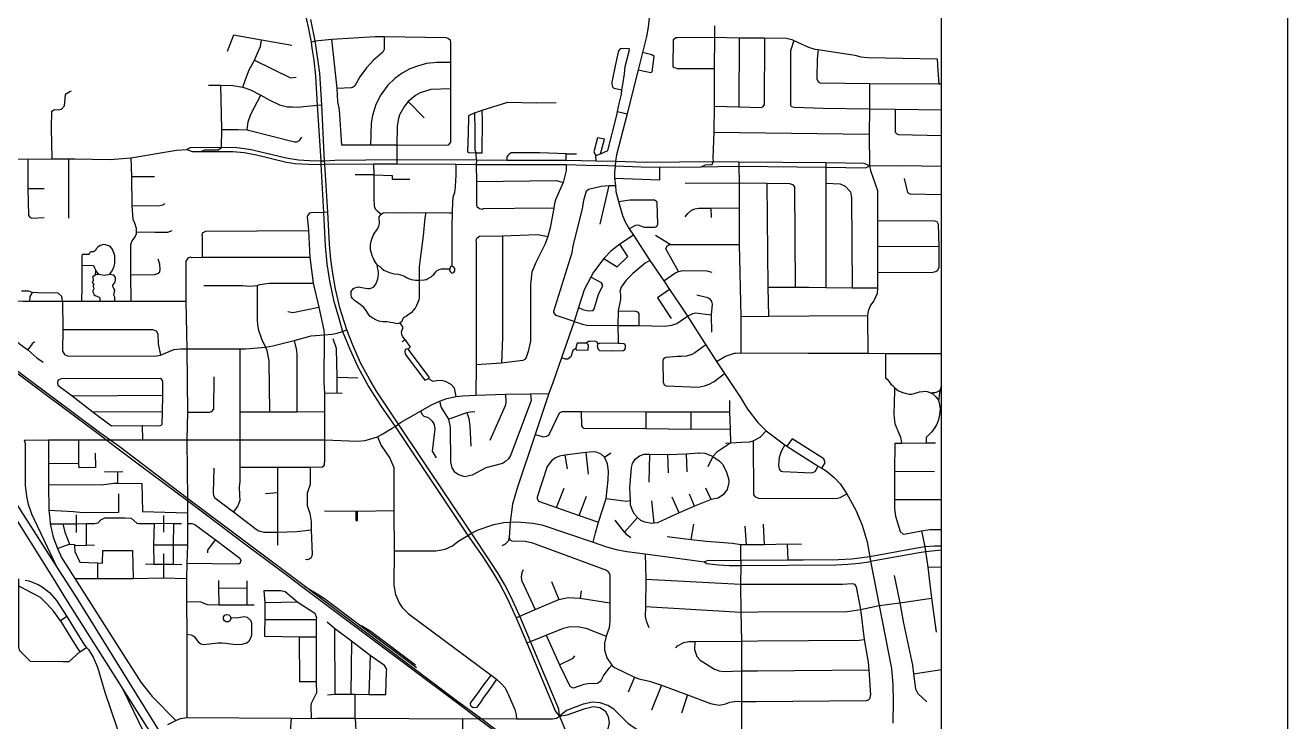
# Model space of a CAD drawing. Header units: millimetres. Extents: x 355 to 584, y 105 to 363.
# Drawn here: x 511 to 583.9, y 250.8 to 291 of the extents above; entities that cross this region are included whole.
import ezdxf

# ---------------------------------------------------------------- set-up
doc = ezdxf.new("R2010")
doc.units = ezdxf.units.MM
doc.header["$MEASUREMENT"] = 0
doc.layers.add('Default', color=18, linetype='Continuous', true_color=0x000000)

msp = doc.modelspace()

# ---------------------------------------------------------------- linework, layer by layer
at = {"color": 1, "true_color": 0xff0000}
for points in [[(545.712, 296.158), (546.625, 294.12), (546.976, 292.828), (547.073, 292.043), (547.059, 291.625), (546.974, 290.928), (546.869, 290.401), (546.641, 289.475), (546.39, 288.461), (545.979, 286.791), (545.753, 285.922), (545.139, 283.554), (545.091, 283.181), (545.069, 282.92), (545.037, 282.521), (545.037, 282.212), (545.079, 281.798), (545.107, 281.454), (545.262, 280.862), (545.499, 280.063), (545.654, 279.704), (545.878, 279.295), (546.118, 278.928)], [(515.371, 267.486), (510.955, 270.779), (510.186, 271.343), (509.668, 271.771), (509.188, 272.214), (508.708, 272.734), (508.151, 273.372), (507.719, 273.924), (507.201, 274.625), (506.812, 275.28), (506.538, 275.759), (506.206, 276.505), (505.909, 277.178), (505.65, 277.901), (505.482, 278.447), (505.342, 278.994), (505.203, 279.57), (505.117, 280.054), (505.044, 280.595), (504.987, 281.211), (504.958, 281.877), (504.976, 283.131), (504.981, 286.174), (505.017, 295.867)], [(527.145, 291.774), (527.337, 290.929), (527.509, 290.073), (527.559, 289.717), (527.659, 289.019), (527.758, 288.1), (527.861, 286.432), (528.069, 283.2), (528.079, 283.015), (528.222, 280.243), (528.327, 278.319), (528.419, 277.282), (528.561, 276.283), (528.797, 275.174), (529.106, 274.131), (529.317, 273.376), (529.75, 272.34), (530.208, 271.326), (530.82, 270.195), (531.563, 269.035), (532.367, 267.894)], [(532.556, 268.025), (531.284, 269.916), (530.882, 270.614), (530.368, 271.561), (529.911, 272.583), (529.573, 273.473), (529.174, 274.741), (528.909, 275.836), (528.753, 276.724), (528.649, 277.517), (528.575, 278.413), (528.47, 280.251), (528.301, 283.018), (528.29, 283.198), (528.118, 286.458), (528.011, 288.27), (527.888, 289.093), (527.775, 289.901), (527.746, 290.135), (527.485, 291.369)], [(550.811, 291.009), (550.811, 290.352), (550.783, 288.55), (550.783, 286.365), (550.768, 284.872), (550.712, 283.389), (550.723, 283.154)], [(526.393, 289.866), (524.638, 290.183), (523.035, 290.467), (522.669, 289.532)], [(523.57, 287.466), (523.716, 287.903), (523.933, 288.466), (524.24, 289.03), (524.467, 289.572), (524.576, 289.809), (524.638, 290.183)], [(527.509, 290.073), (527.746, 290.135), (528.698, 290.242), (531.212, 290.384), (531.718, 290.384), (535.299, 290.334), (535.442, 290.283), (535.539, 290.192)], [(529.287, 284.114), (529.147, 286.157), (529.048, 286.617), (529.02, 287.389), (528.698, 290.242)], [(531.718, 290.384), (531.718, 289.649), (531.648, 289.484), (531.114, 289.024), (530.707, 288.583), (530.328, 288.058), (530.031, 287.54), (529.934, 287.466), (529.822, 287.431), (529.02, 287.389)], [(535.539, 290.192), (535.566, 290.049), (535.566, 287.366), (535.554, 284.39)], [(548.633, 288.541), (548.479, 288.592), (548.422, 288.657), (548.436, 290.218), (548.576, 290.334), (548.676, 290.343)], [(548.676, 290.343), (550.811, 290.351), (552.23, 290.316), (553.69, 290.309), (554.956, 290.292), (555.278, 290.218), (555.391, 290.159), (556.234, 289.774), (556.6, 289.658), (556.795, 289.641), (558.904, 289.318), (559.255, 289.226), (559.662, 289.175), (563.653, 289.108)], [(552.23, 290.316), (552.202, 286.341)], [(553.69, 290.31), (553.677, 286.424)], [(545.454, 287.312), (545.523, 287.734), (545.605, 288.246), (545.652, 288.663), (545.866, 289.539), (545.888, 289.672), (545.368, 289.698), (545.274, 289.591), (545.245, 289.493), (545.074, 288.708), (544.884, 287.759), (544.872, 287.643), (544.906, 287.485), (544.99, 287.404), (545.454, 287.312)], [(546.39, 288.461), (547.126, 288.321), (547.196, 288.362), (547.319, 289.233), (547.183, 289.333), (546.641, 289.475)], [(555.391, 290.159), (555.195, 289.558), (555.195, 286.415), (555.25, 286.356)], [(556.795, 289.64), (556.725, 289.084), (556.712, 288.008)], [(524.24, 289.03), (526.315, 288.002), (526.64, 288.051)], [(535.566, 288.883), (534.767, 288.883), (534.176, 288.826), (533.643, 288.684), (533.207, 288.524), (532.758, 288.275), (532.349, 287.974), (531.943, 287.582), (531.536, 287.031), (531.241, 286.465), (531.044, 285.84), (530.974, 285.398), (530.945, 284.114)], [(563.653, 289.108), (563.697, 288.439), (563.75, 287.656)], [(548.633, 288.541), (550.783, 288.55)], [(556.712, 288.008), (556.712, 287.925), (556.783, 287.792), (556.907, 287.724), (559.76, 287.674), (563.75, 287.656), (563.908, 287.655)], [(521.589, 287.582), (522.292, 287.582), (522.98, 287.573), (523.57, 287.467), (524.004, 287.316), (524.61, 286.999), (525.087, 286.732), (525.676, 286.457), (526.148, 286.332), (526.429, 286.337), (526.707, 286.318), (527.861, 286.433), (528.118, 286.458)], [(522.347, 285.022), (522.292, 287.582)], [(535.566, 287.366), (534.415, 287.342), (533.797, 287.149), (533.53, 286.99), (533.108, 286.632), (532.898, 286.374), (532.616, 285.873), (532.532, 285.589), (532.476, 285.206), (532.462, 284.114), (532.462, 283.275), (532.462, 283.038)], [(545.207, 286.065), (545.321, 286.611), (545.434, 287.057), (545.454, 287.312)], [(559.76, 287.674), (559.76, 286.223), (559.733, 284.757), (559.76, 282.926)], [(512.554, 283.331), (512.513, 285.124), (512.527, 286.074), (512.681, 286.181), (512.906, 286.166), (513.088, 286.199), (513.272, 286.391), (513.327, 287.024), (513.384, 287.108), (513.566, 287.224), (513.679, 287.25)], [(523.809, 284.999), (523.879, 285.464), (524.018, 285.914), (524.61, 286.999)], [(533.108, 286.632), (534.036, 285.707)], [(536.966, 285.986), (537.381, 286.141), (538.878, 286.601), (540.513, 286.572), (541.656, 286.581)], [(536.966, 285.986), (536.588, 285.808), (536.578, 284.801), (536.546, 283.746), (536.618, 283.702), (537.038, 283.684)], [(537.038, 283.684), (536.978, 283.842), (536.984, 284.986), (536.967, 285.986)], [(537.038, 283.684), (537.381, 283.68), (537.398, 285.573), (537.381, 286.141)], [(544.229, 283.625), (544.645, 283.812), (545.161, 285.847), (545.207, 286.065), (545.753, 285.922)], [(550.783, 286.365), (552.202, 286.341), (553.495, 286.299), (553.593, 286.341), (553.677, 286.424)], [(555.25, 286.356), (555.405, 286.314), (557.077, 286.258), (559.76, 286.223), (561.234, 286.199), (563.908, 286.155)], [(561.234, 286.199), (561.234, 284.964)], [(522.328, 283.991), (522.347, 285.022)], [(522.347, 285.022), (523.279, 285.022), (523.809, 284.999), (526.547, 284.323), (526.688, 284.323), (526.844, 284.39), (526.968, 284.59)], [(535.554, 284.39), (535.554, 284.289), (535.426, 284.123), (535.342, 284.099), (532.462, 284.114), (529.287, 284.114)], [(550.768, 284.872), (559.733, 284.757)], [(561.234, 284.964), (561.234, 284.872), (561.334, 284.766), (561.419, 284.732), (563.908, 284.686)], [(500.099, 283.156), (503.534, 283.047), (504.405, 283.047), (504.889, 283.119), (504.976, 283.131), (505.797, 283.246), (506.204, 283.282), (507.447, 283.306), (507.67, 283.316), (509.379, 283.331), (511.151, 283.305), (512.554, 283.331), (513.497, 283.331), (513.854, 283.334), (515.898, 283.297), (517.106, 283.398), (519.732, 283.84), (520.325, 283.864)], [(559.76, 282.926), (559.452, 283.063), (557.227, 283.098), (552.215, 283.144), (550.724, 283.154), (546.834, 283.112), (545.091, 283.181), (543.969, 283.204), (542.234, 283.241), (538.81, 283.244), (537.056, 283.251), (532.461, 283.276), (528.887, 283.228), (528.29, 283.198), (528.069, 283.201), (527.396, 283.221), (526.784, 283.264), (526.068, 283.374), (524.782, 283.682), (523.954, 283.87), (523.22, 283.974), (522.328, 283.991), (520.526, 283.967), (520.325, 283.865)], [(520.325, 283.864), (520.639, 283.752), (522.981, 283.752), (523.65, 283.698), (524.351, 283.561), (526.086, 283.142), (526.58, 283.058), (527.353, 283.024), (528.079, 283.015), (528.301, 283.018), (531.109, 283.041), (532.46, 283.038), (535.856, 283.021), (537.045, 283.01), (542.24, 283.004), (543.375, 282.969), (544.633, 282.944), (545.069, 282.92), (546.563, 282.874), (547.637, 282.853), (550.026, 282.864), (551.006, 282.884), (552.217, 282.912), (557.231, 282.844), (559.551, 282.804), (559.76, 282.926)], [(521.167, 283.752), (521.379, 283.859), (522.14, 283.849), (522.328, 283.991)], [(537.056, 283.251), (537.038, 283.684)], [(542.239, 283.625), (540.725, 283.674), (539.505, 283.67), (539.055, 283.672), (538.944, 283.595), (538.866, 283.524), (538.809, 283.457), (538.809, 283.244)], [(542.234, 283.241), (542.239, 283.625)], [(542.239, 283.625), (542.835, 283.612)], [(511.151, 283.305), (511.151, 281.614), (511.192, 280.054), (511.263, 279.961), (511.376, 279.914), (512.092, 279.938)], [(513.497, 283.331), (513.497, 279.914)], [(517.106, 283.397), (517.136, 282.321), (517.148, 280.621), (517.205, 279.845), (517.318, 279.647), (517.403, 279.322), (517.403, 278.995), (517.345, 278.853), (517.148, 278.595), (517.079, 278.37), (517.079, 276.635), (517.106, 275.127)], [(531.109, 283.041), (531.124, 282.402), (530.056, 282.412)], [(535.856, 283.02), (535.869, 282.629), (535.869, 282.308), (535.855, 282.121), (535.82, 281.696), (535.781, 281.384), (535.697, 281.103), (535.677, 280.842), (535.652, 280.279), (535.652, 280.21), (535.634, 279.464), (535.639, 277.132)], [(542.24, 283.004), (542.24, 282.662), (542.073, 281.963), (541.623, 280.971), (541.554, 280.746), (541.524, 280.488), (541.313, 279.345), (541.174, 278.853), (541.032, 278.421), (540.485, 277.346), (540.26, 276.786), (540.176, 276.078), (540.176, 272.802), (540.049, 272.219), (539.936, 271.867), (539.867, 271.769), (539.727, 271.692), (538.503, 271.535), (537.044, 271.443)], [(537.056, 283.251), (537.045, 283.009), (537.057, 282.023), (537.057, 280.687)], [(543.969, 283.204), (543.95, 283.529)], [(550.026, 282.864), (550.293, 282.987), (550.662, 283.002), (550.724, 283.154)], [(552.215, 283.144), (552.218, 282.912), (552.23, 281.954), (552.23, 278.388), (552.315, 274.236), (552.315, 272.134)], [(557.227, 283.098), (557.231, 282.844), (557.231, 275.903)], [(559.76, 282.926), (559.816, 282.662), (560.209, 281.513), (560.209, 279.78), (560.223, 278.288), (560.223, 275.885), (560.196, 275.56), (560.014, 275.145), (559.816, 274.893), (559.675, 274.544), (559.635, 274.295), (559.662, 272.11)], [(559.76, 282.926), (561.634, 282.944), (563.908, 282.901)], [(517.136, 282.321), (518.469, 282.313)], [(531.123, 282.402), (531.121, 281.916), (531.127, 280.933), (531.143, 280.743), (531.149, 280.631), (531.172, 280.535), (531.214, 280.446), (531.318, 280.336), (531.545, 280.133), (531.663, 280.212), (531.728, 280.229), (533.276, 280.222), (534.128, 280.227), (535.494, 280.215), (535.65, 280.211)], [(531.123, 282.402), (532.195, 282.372)], [(532.195, 282.372), (532.192, 282.153), (533.214, 282.163)], [(545.037, 282.212), (547.65, 282.123), (547.637, 282.853)], [(561.756, 282.206), (561.951, 281.38), (562.093, 281.306), (563.908, 281.271)], [(511.151, 281.614), (512.092, 281.614)], [(537.057, 282.023), (541.678, 282.079), (542.073, 281.963)], [(542.691, 273.952), (541.651, 274.301), (541.524, 274.461), (541.524, 274.544), (542.592, 277.929), (542.649, 278.321), (543.183, 280.446), (543.266, 280.947), (543.42, 281.48), (543.52, 281.581), (544.249, 281.747), (544.727, 281.798), (545.079, 281.798)], [(544.193, 279.57), (544.727, 281.798)], [(549.111, 281.931), (552.23, 281.954), (553.832, 281.931), (555.138, 281.914)], [(553.832, 281.931), (553.888, 275.919), (553.915, 274.26)], [(555.138, 281.914), (555.308, 281.847), (555.42, 281.714), (555.462, 275.919)], [(557.231, 281.931), (558.06, 281.898), (558.355, 281.763), (558.651, 281.422), (558.721, 281.08), (558.749, 275.885)], [(517.148, 280.621), (518.778, 280.637), (518.947, 280.681), (519.074, 280.755)], [(545.262, 280.862), (545.908, 280.962), (547.341, 280.962), (547.453, 280.897), (547.48, 280.788), (547.509, 279.547), (547.453, 279.413), (547.341, 279.363), (546.765, 279.371), (546.386, 279.513), (546.246, 279.487), (545.879, 279.295)], [(528.47, 280.251), (528.222, 280.243), (527.503, 280.221), (527.418, 280.195), (527.306, 280.063), (527.278, 279.979), (527.363, 279.197), (527.432, 277.663), (527.63, 276.161), (527.952, 274.778), (528.248, 273.443), (528.262, 273.176), (528.248, 270.425), (528.282, 269.818), (528.289, 269.702), (528.289, 265.834)], [(534.129, 280.227), (534.082, 279.93), (533.971, 278.888), (533.808, 277.555), (533.748, 277.093), (533.746, 276.325), (533.743, 275.32), (533.72, 275.187), (533.695, 275.097), (533.656, 274.994), (533.596, 274.86), (533.518, 274.712), (533.409, 274.579), (533.287, 274.448), (533.177, 274.362), (533.009, 274.245), (532.878, 274.183), (532.829, 274.139), (532.781, 274.06), (532.742, 273.939), (532.648, 273.865), (532.556, 273.826), (532.473, 273.815), (532.256, 273.863), (532.092, 273.892), (531.877, 273.917), (531.676, 273.924), (531.423, 273.972), (531.24, 274.038), (531.067, 274.131), (530.927, 274.243), (530.838, 274.329), (530.682, 274.576), (530.561, 274.744), (530.433, 274.856), (530.342, 274.92), (530.011, 275.159), (529.902, 275.28), (529.848, 275.369), (529.816, 275.48), (529.819, 275.589), (529.826, 275.673), (529.873, 275.752), (529.956, 275.846), (530.041, 275.89), (530.165, 275.922), (530.243, 275.939), (530.318, 275.936), (530.762, 275.849), (530.89, 275.845), (531.006, 275.889), (531.105, 275.934), (531.181, 276.025), (531.241, 276.1), (531.318, 276.295), (531.354, 276.413), (531.38, 276.542), (531.396, 276.665), (531.39, 276.769), (531.38, 276.916), (531.35, 277.062), (531.342, 277.203), (531.251, 277.336), (531.127, 277.532), (531.039, 277.754), (530.982, 277.939), (530.945, 278.083), (530.932, 278.376), (530.97, 278.573), (531.012, 278.7), (531.093, 278.914), (531.214, 279.095), (531.35, 279.28), (531.428, 279.453), (531.449, 279.596), (531.434, 279.991), (531.545, 280.132)], [(537.057, 280.687), (537.084, 280.58), (537.226, 280.462), (537.381, 280.437), (537.45, 280.462), (541.09, 280.512), (541.524, 280.488)], [(549.111, 279.988), (549.265, 280.187), (549.447, 280.355), (549.66, 280.446), (549.897, 280.488), (550.6, 280.488), (552.23, 280.512)], [(550.6, 280.488), (550.615, 279.955)], [(560.209, 279.78), (563.511, 279.763)], [(563.511, 279.763), (563.637, 279.721), (563.722, 279.562), (563.75, 278.279), (563.75, 277.044), (563.653, 276.86), (563.58, 276.813), (563.456, 276.786)], [(517.403, 279.111), (518.491, 279.102), (519.243, 279.096), (519.482, 279.189)], [(521.208, 278.895), (521.236, 279.064), (521.433, 279.162), (527.363, 279.197)], [(521.208, 278.895), (521.224, 277.663)], [(537.044, 278.578), (537.044, 271.443), (537.029, 269.702)], [(537.044, 278.578), (537.057, 278.697), (537.099, 278.771), (537.239, 278.862), (538.561, 278.895), (540.598, 278.971), (541.174, 278.853)], [(538.56, 278.895), (538.56, 273.019), (538.503, 271.535)], [(546.118, 278.928), (545.332, 278.403), (544.826, 278.003), (544.403, 277.578), (543.815, 276.795), (543.66, 276.511), (543.28, 275.779), (542.958, 274.76), (542.691, 273.952), (541.963, 271.853), (541.482, 270.468), (541.232, 269.79), (540.456, 267.415), (539.417, 264.323), (539.135, 263.399), (538.996, 262.372)], [(546.118, 278.928), (547.073, 277.471), (547.875, 276.286), (548.197, 275.785), (548.777, 274.942), (549.251, 274.252), (550.018, 273.044), (550.306, 272.592), (550.922, 271.642), (551.386, 270.942), (552.23, 269.675), (552.306, 269.551), (552.707, 268.893), (553.298, 268.125), (553.789, 267.64), (554.858, 266.832), (554.983, 266.752), (556.795, 265.6), (556.995, 265.477), (557.247, 265.324), (557.709, 264.948), (558.06, 264.575), (558.454, 263.998), (558.973, 263.056), (559.325, 262.198), (559.62, 261.223), (559.771, 260.356)], [(548.24, 278.388), (547.4, 278.908)], [(514.263, 275.121), (514.288, 275.945), (514.291, 277.187), (514.281, 277.801)], [(515.921, 276.658), (515.907, 276.721), (515.987, 276.807), (516.082, 276.993), (516.141, 277.144), (516.17, 277.284), (516.182, 277.531), (516.166, 277.739), (516.128, 277.875), (516.018, 278.13), (515.919, 278.259), (515.856, 278.298), (515.643, 278.378), (515.526, 278.381), (515.411, 278.348), (515.324, 278.327), (515.187, 278.229), (515.104, 278.14), (515.054, 278.047), (515.007, 277.998), (514.934, 277.965), (514.797, 277.968), (514.742, 277.947), (514.721, 277.917), (514.714, 277.892), (514.694, 277.828), (514.67, 277.807), (514.465, 277.803), (514.281, 277.803)], [(544.403, 277.578), (545.177, 277.103), (545.796, 277.696), (545.332, 278.403)], [(548.718, 276.828), (548.001, 278.145), (548.072, 278.312), (548.169, 278.379), (548.24, 278.388), (549.157, 278.392), (550.285, 278.39), (552.23, 278.387)], [(560.223, 278.288), (563.75, 278.279)], [(514.29, 277.187), (514.942, 277.181), (515.004, 277.049), (515.032, 276.956), (515.063, 276.888), (515.066, 276.828), (515.045, 276.683), (515.04, 276.624)], [(517.079, 276.635), (518.469, 276.662), (518.653, 276.712), (518.765, 276.819), (518.793, 276.953), (518.765, 277.245), (518.666, 277.536)], [(520.577, 277.645), (520.52, 277.654), (520.38, 277.595), (520.282, 277.42), (520.282, 275.127), (520.337, 272.368), (520.365, 268.701), (520.337, 267.108)], [(520.577, 277.645), (521.224, 277.662), (527.433, 277.662)], [(531.343, 277.204), (531.469, 277.115), (531.57, 277.021), (531.713, 276.917), (531.882, 276.826), (532.089, 276.748), (532.321, 276.696), (532.533, 276.673), (532.797, 276.606), (532.916, 276.539), (533.013, 276.481), (533.129, 276.423), (533.292, 276.374), (533.42, 276.357), (533.529, 276.337), (533.746, 276.325), (534.035, 276.344), (534.171, 276.377), (534.294, 276.439), (534.427, 276.513), (534.527, 276.594), (534.617, 276.668), (534.719, 276.804), (534.784, 276.881), (534.909, 276.943), (535.037, 276.981), (535.376, 276.981), (535.514, 276.989)], [(535.638, 277.132), (535.544, 277.073), (535.514, 276.989), (535.505, 276.891), (535.554, 276.802), (535.642, 276.738), (535.756, 276.776), (535.806, 276.861), (535.811, 277.004), (535.742, 277.088), (535.638, 277.132)], [(547.073, 277.471), (546.807, 277.32), (546.09, 276.721), (545.711, 276.328), (545.416, 275.936), (545.345, 275.678), (545.375, 275.527), (545.375, 275.211), (545.232, 274.561), (545.219, 273.709)], [(516.17, 275.126), (516.178, 275.35), (516.123, 275.465), (516.167, 275.752), (516.123, 275.856), (516.063, 275.957), (516.06, 276.045), (516.154, 276.152), (516.201, 276.231), (516.211, 276.355), (516.208, 276.481), (516.153, 276.565), (516.075, 276.621), (516.008, 276.646), (515.92, 276.658), (515.808, 276.648), (515.669, 276.611), (515.571, 276.601), (515.368, 276.644), (515.233, 276.661), (515.124, 276.658), (515.038, 276.624), (514.958, 276.562), (514.892, 276.495), (514.919, 276.423), (514.914, 276.315), (514.874, 276.22), (514.865, 276.188), (514.964, 276.075), (514.929, 276.009), (514.929, 275.951), (514.961, 275.867), (514.932, 275.789), (514.911, 275.716), (514.911, 275.65), (514.932, 275.581), (514.964, 275.499), (515.042, 275.453), (515.168, 275.381), (515.272, 275.344), (515.309, 275.307), (515.306, 275.123)], [(515.063, 276.888), (515.194, 276.712), (515.234, 276.66)], [(542.958, 274.76), (543.196, 274.644), (543.52, 274.568), (543.787, 274.577), (543.857, 274.668), (544.109, 275.509), (544.334, 275.987), (544.334, 276.078), (544.279, 276.179), (543.66, 276.51)], [(547.875, 276.286), (548.521, 276.727), (548.718, 276.828), (548.998, 276.886), (550.361, 276.878), (550.655, 276.795)], [(560.223, 276.777), (563.456, 276.786)], [(511.397, 275.616), (511.208, 275.693), (510.776, 275.7)], [(513.145, 275.119), (513.115, 275.392), (512.9, 275.581), (511.715, 275.603), (511.397, 275.616), (511.258, 275.394), (511.248, 275.126)], [(521.321, 276.028), (523.542, 276.019), (523.963, 275.978), (524.399, 276.019), (524.553, 276.078), (525.087, 276.161), (527.63, 276.161)], [(524.399, 276.019), (524.399, 274.041), (524.413, 273.727), (524.468, 273.436), (524.638, 272.951), (524.875, 272.468), (524.947, 272.269), (525.072, 271.685), (525.114, 268.742)], [(548.197, 275.785), (547.509, 275.311), (548.297, 274.112)], [(553.888, 275.919), (556.25, 275.919), (557.231, 275.903), (558.749, 275.886), (560.223, 275.886)], [(507.455, 275.178), (508.311, 275.169), (509.047, 275.158), (509.409, 275.151), (510.854, 275.127), (511.248, 275.127), (513.145, 275.12), (514.007, 275.12), (514.263, 275.12), (515.128, 275.12), (515.308, 275.12), (516.17, 275.123), (517.106, 275.123), (520.282, 275.123)], [(513.145, 275.119), (513.173, 273.493), (513.159, 272.234), (513.258, 272.05), (513.439, 271.959)], [(549.784, 275.478), (550.418, 275.329), (550.531, 275.26), (550.628, 275.095), (550.671, 274.953), (550.614, 274.337), (550.628, 273.327)], [(508.82, 274.656), (508.918, 274.449), (509.561, 273.698), (509.966, 273.332), (510.647, 272.681), (511.141, 272.315), (511.674, 271.841), (512.03, 271.594)], [(526.155, 274.52), (526.449, 274.47), (527.952, 274.778)], [(542.691, 273.952), (543.183, 273.785), (543.435, 273.736), (545.219, 273.709), (546.443, 273.709), (547.944, 273.676), (548.339, 273.736), (548.633, 273.827), (549.251, 274.252), (549.547, 274.41), (549.702, 274.443), (550.614, 274.336)], [(545.232, 274.561), (546.246, 274.544), (546.358, 274.503), (546.443, 274.411), (546.443, 273.709)], [(552.314, 274.236), (553.915, 274.26), (556.267, 274.269), (559.635, 274.295)], [(513.173, 273.493), (518.356, 273.478)], [(513.439, 271.959), (518.469, 271.943), (518.807, 272.009), (519.579, 272.326), (519.958, 272.376), (520.337, 272.368), (521.756, 272.372), (523.4, 272.377), (523.724, 272.368), (524.875, 272.468), (525.297, 272.537), (526.534, 272.853), (527.517, 273.126), (528.262, 273.176), (528.725, 273.208), (529.017, 273.273), (529.317, 273.377), (529.573, 273.474)], [(518.356, 273.478), (518.554, 273.409), (518.653, 273.235), (518.68, 272.652), (518.807, 272.009)], [(532.936, 272.887), (532.785, 273.104), (532.746, 273.199), (532.723, 273.325), (532.761, 273.472), (532.817, 273.603), (532.649, 273.865)], [(545.219, 273.709), (545.232, 272.844)], [(511.543, 272.768), (511.408, 272.661), (511.141, 272.315)], [(526.534, 272.853), (526.647, 272.368), (526.674, 272.068), (526.689, 268.733)], [(529.02, 269.834), (529.005, 270.729), (528.976, 272.389), (528.791, 272.951)], [(532.763, 272.795), (532.82, 272.838), (532.896, 272.867), (532.936, 272.887), (533.235, 272.465), (533.163, 272.416), (533.113, 272.341)], [(543.417, 272.692), (542.869, 272.689), (542.807, 272.516), (542.787, 272.378), (542.821, 272.304), (543.504, 272.298), (543.518, 272.587), (543.417, 272.691)], [(544.091, 272.658), (544.032, 272.751), (543.924, 272.799), (543.711, 272.801), (543.61, 272.799), (543.534, 272.795), (543.417, 272.692)], [(545.24, 272.677), (544.299, 272.697), (544.135, 272.685), (544.091, 272.657), (544.037, 272.55), (544.04, 272.44), (544.084, 272.356), (544.164, 272.271), (544.924, 272.257), (545.549, 272.267), (545.625, 272.324), (545.67, 272.452), (545.667, 272.548), (545.625, 272.632), (545.559, 272.665), (545.321, 272.671), (545.24, 272.677)], [(545.232, 272.844), (545.24, 272.677)], [(523.4, 272.376), (523.4, 267.108), (523.387, 265.549), (523.387, 264.699), (523.358, 264.398), (523.38, 263.932), (523.386, 263.624), (523.275, 263.307), (523.035, 262.957)], [(534.334, 270.657), (534.324, 270.732), (533.187, 272.247), (533.113, 272.341), (533.035, 272.361), (532.941, 272.327), (532.912, 272.198), (532.941, 272.08), (532.99, 271.986), (534.067, 270.558), (534.334, 270.657)], [(542.787, 272.379), (542.63, 272.277), (542.506, 271.899), (542.343, 271.766), (542.204, 271.773), (541.963, 271.853)], [(550.306, 272.592), (549.672, 272.143), (549.49, 272.043), (549.18, 271.943), (548.886, 271.917), (548.676, 271.934), (547.987, 271.86), (547.847, 271.775), (547.818, 271.635), (547.833, 270.441), (547.903, 270.285), (548.015, 270.225), (549.884, 270.158), (550.235, 270.225), (550.501, 270.326), (550.783, 270.492), (551.386, 270.942)], [(550.922, 271.642), (551.443, 271.952), (551.963, 272.11), (552.023, 272.116), (552.314, 272.134), (556.217, 272.127), (559.662, 272.11), (560.688, 272.105), (563.908, 272.091)], [(560.688, 272.105), (560.674, 270.674)], [(510.068, 271.311), (515.208, 267.483)], [(513.706, 269.651), (514.914, 268.715), (515.983, 267.934), (517.766, 267.951), (518.778, 267.925), (518.905, 267.992), (518.92, 268.715), (518.947, 269.693), (518.947, 270.51), (518.862, 270.626), (518.807, 270.65), (513.076, 270.634), (512.906, 270.552), (512.863, 270.441), (512.878, 270.267), (513.706, 269.651), (518.947, 269.693)], [(521.883, 270.759), (521.87, 268.884), (521.743, 268.724), (521.63, 268.692), (520.365, 268.701)], [(529.005, 270.729), (530.212, 270.704)], [(535.88, 269.609), (535.781, 270.104), (535.593, 270.302), (535.272, 270.484), (535.015, 270.539), (534.754, 270.514), (534.566, 270.484), (534.443, 270.533), (534.334, 270.657)], [(561.615, 266.935), (561.59, 267.17), (561.544, 267.321), (561.484, 267.43), (561.235, 268.044), (561.213, 268.21), (561.188, 268.605), (561.193, 269.247), (561.22, 269.965), (561.216, 270.121), (561.116, 270.208), (561.03, 270.292), (560.969, 270.381), (560.909, 270.467), (560.857, 270.542), (560.674, 270.674)], [(528.283, 269.818), (529.02, 269.834), (529.299, 269.809)], [(532.556, 268.025), (532.674, 268.117), (533.819, 268.77), (534.462, 269.137), (534.931, 269.35), (535.338, 269.494), (535.88, 269.609), (536.255, 269.66), (537.029, 269.702), (538.743, 269.743), (540.176, 269.776), (541.232, 269.79)], [(540.176, 269.776), (540.219, 269.384), (539.038, 266.257), (538.898, 266.023), (538.743, 265.858), (538.56, 265.757), (537.59, 265.499), (536.804, 265.073), (536.453, 265.008)], [(561.215, 270.121), (561.331, 270.015), (561.433, 269.951), (561.685, 269.852), (561.872, 269.8), (562.038, 269.754), (562.188, 269.75), (562.341, 269.793), (562.641, 269.891), (562.835, 269.913), (562.962, 269.927), (563.08, 269.901), (563.231, 269.847), (563.312, 269.816), (563.356, 269.8), (563.406, 269.77), (563.593, 269.602), (563.707, 269.473), (563.764, 269.343), (563.82, 269.023), (563.828, 268.874), (563.82, 268.74), (563.798, 268.567), (563.713, 268.205), (563.615, 267.98), (563.494, 267.772), (563.346, 267.585), (563.195, 267.416), (563.02, 267.259), (563.025, 266.938)], [(563.833, 269.965), (563.645, 269.867), (563.537, 269.838), (563.404, 269.822), (563.312, 269.817)], [(563.764, 269.344), (563.779, 269.511), (563.833, 269.965), (563.882, 270.097), (563.908, 270.151)], [(534.931, 269.35), (535.019, 268.975), (535.442, 268.31), (535.539, 267.842), (535.554, 265.84), (535.638, 265.499), (535.778, 265.298), (536.017, 265.117), (536.313, 265.017), (536.453, 265.008)], [(538.743, 269.743), (538.756, 269.266), (538.714, 269.083), (537.83, 267.084)], [(551.753, 266.95), (551.724, 267.726), (551.696, 268.724), (551.696, 269.391)], [(518.92, 268.715), (516.812, 268.742), (514.914, 268.715)], [(523.4, 268.742), (525.114, 268.742), (526.688, 268.733), (528.289, 268.75)], [(533.819, 268.77), (533.931, 268.566), (534.027, 268.484), (534.216, 268.422), (534.324, 268.368), (534.491, 268.189), (534.613, 267.996), (534.653, 267.759), (534.494, 266.455), (534.721, 266.076)], [(535.442, 268.31), (536.495, 268.692), (536.816, 268.751), (536.959, 268.742)], [(536.495, 268.692), (536.607, 268.343), (536.676, 267.925), (536.734, 266.757)], [(540.456, 267.415), (540.934, 267.291), (541.117, 267.324), (541.229, 267.382), (541.861, 268.668), (542.015, 268.751), (543.126, 268.759), (546.834, 268.733), (549.447, 268.724), (551.696, 268.724)], [(551.724, 267.726), (549.447, 267.718), (546.834, 267.758), (543.266, 267.774), (543.196, 267.825), (543.14, 267.925), (543.126, 268.759)], [(546.834, 268.733), (546.834, 267.758)], [(549.447, 267.718), (549.447, 268.724)], [(517.782, 267.116), (517.766, 267.951)], [(520.337, 267.108), (528.289, 267.108), (530.185, 267.042), (530.622, 267.084), (531.338, 267.282), (531.656, 267.46), (532.198, 267.788), (532.367, 267.894)], [(532.367, 267.894), (532.556, 268.025)], [(532.367, 267.894), (536.562, 261.605)], [(536.778, 261.738), (532.556, 268.025)], [(551.429, 266.933), (551.753, 266.95), (552.355, 266.977), (552.849, 267.006), (553.044, 267.057), (553.438, 267.275), (553.789, 267.64)], [(510.951, 267.099), (512.344, 267.116), (514.085, 267.124), (517.782, 267.116), (520.337, 267.108)], [(512.799, 259.821), (511.371, 262.836), (511.189, 263.394), (511.087, 263.872), (511.01, 264.487), (511.016, 266.877), (510.951, 267.099)], [(512.344, 267.116), (512.344, 264.539), (512.371, 263.048), (512.426, 262.58), (512.442, 262.265), (512.612, 261.498), (512.863, 260.841), (513.118, 260.289), (513.37, 259.896), (513.862, 259.123), (516.645, 254.729), (517.677, 253.129), (518.337, 252.311), (519.691, 250.929)], [(514.113, 265.499), (514.101, 265.765), (514.085, 267.124)], [(515.208, 267.483), (516.213, 266.719)], [(516.427, 266.723), (515.371, 267.486)], [(520.337, 267.108), (520.359, 265.344), (520.365, 263.722), (520.365, 261.065), (520.337, 259.973), (520.31, 259.114), (520.32, 257.777), (520.333, 255.893), (520.337, 255.163), (520.325, 251.103)], [(531.338, 267.282), (531.549, 266.799), (532.055, 266.058), (532.28, 265.517), (532.28, 263.032), (532.308, 260.707), (532.294, 258.723), (532.379, 258.189), (532.616, 257.663), (532.772, 257.437), (533.108, 257.097), (537.899, 253.537)], [(551.753, 266.95), (550.946, 266.403), (550.713, 266.156), (550.418, 265.567)], [(553.044, 267.057), (553.059, 263.947), (553.157, 263.823), (553.353, 263.749), (557.835, 263.731), (558.06, 263.782), (558.454, 263.998)], [(556.995, 265.477), (557.187, 265.792), (557.123, 266.014), (555.444, 267.076), (555.281, 267.175), (554.983, 266.752)], [(561.22, 266.934), (561.207, 265.315), (561.207, 263.148), (561.264, 262.706), (561.516, 261.824), (561.698, 261.682), (561.854, 261.69)], [(561.22, 266.934), (561.615, 266.934), (563.025, 266.937), (563.56, 266.937)], [(515.041, 266.341), (515.057, 265.517), (514.113, 265.5)], [(516.213, 266.719), (517.68, 265.622), (520.365, 263.607), (523.841, 260.998), (525.555, 259.73), (526.301, 259.164), (526.959, 258.678), (529.04, 257.121), (530.854, 255.758), (535.823, 252.043), (537.158, 251.044), (538.86, 249.759), (540.557, 248.49), (544.338, 245.649), (546.668, 243.923), (551.968, 239.954), (552.823, 239.323), (553.972, 238.455), (556.357, 236.663), (559.267, 234.489), (562.03, 232.445), (562.538, 232.093), (563.231, 231.645), (563.908, 231.223)], [(563.908, 231.295), (563.116, 231.797), (561.729, 232.742), (560.123, 233.929), (544.337, 245.78), (540.766, 248.42), (537.31, 251.042), (535.879, 252.083), (529.158, 257.135), (527.101, 258.688), (520.365, 263.722), (516.427, 266.723)], [(543.365, 266.382), (542.157, 266.225), (541.861, 266.183), (541.623, 266.083), (541.384, 265.899), (541.145, 265.582), (540.555, 263.8), (540.555, 263.707), (540.64, 263.582), (541.678, 263.215), (542.986, 262.748), (544.095, 262.356)], [(542.157, 266.225), (542.297, 265.449)], [(544.095, 262.356), (544.546, 263.731), (544.67, 264.799), (544.686, 265.315), (544.616, 265.733), (544.446, 266.116), (544.249, 266.283), (543.969, 266.399), (543.787, 266.432), (543.365, 266.382)], [(543.365, 266.382), (543.505, 265.141)], [(544.446, 266.116), (544.826, 266.367)], [(550.713, 266.156), (551.077, 265.907), (551.259, 265.707), (551.486, 265.315), (551.639, 264.806), (551.639, 264.657), (551.542, 264.258), (551.317, 263.965), (551.007, 263.758), (550.614, 263.666), (549.644, 263.29), (548.759, 262.899), (547.509, 262.33), (547.314, 262.316), (547.186, 262.298), (546.779, 262.357), (546.54, 262.463), (546.358, 262.632), (546.175, 262.831), (546.063, 263.041), (545.95, 263.358), (545.95, 263.624), (545.908, 264.35), (546.006, 265.524), (546.063, 265.742), (546.218, 266), (546.47, 266.198), (546.749, 266.29), (547.046, 266.283), (548.084, 266.275), (549.168, 266.308), (549.884, 266.359), (549.93, 266.356)], [(547.046, 266.283), (547.017, 264.673)], [(548.084, 266.274), (548.127, 265.215)], [(549.168, 266.308), (549.21, 265.275)], [(550.713, 266.156), (550.263, 266.325), (549.93, 266.356)], [(554.858, 266.832), (554.646, 266.441), (554.534, 266.1), (554.506, 265.649), (554.534, 265.431), (554.633, 265.315), (554.745, 265.283)], [(512.344, 265.742), (514.101, 265.765)], [(521.883, 265.482), (521.855, 264.049)], [(523.387, 265.549), (525.564, 265.54), (527.46, 265.532), (528.163, 265.558), (528.248, 265.609), (528.289, 265.683), (528.289, 265.834)], [(525.564, 265.54), (525.564, 261.03)], [(527.46, 265.531), (527.448, 264.548), (527.278, 264.04), (527.278, 263.331), (527.433, 262.857), (527.503, 262.407), (527.517, 261.922), (527.56, 260.505), (527.503, 260.305), (527.418, 260.231), (527.278, 260.198), (527.18, 260.213)], [(554.745, 265.283), (556.43, 265.206), (556.613, 265.298), (556.795, 265.6)], [(515.576, 265.298), (516.334, 265.275), (516.644, 265.283)], [(516.334, 265.275), (516.334, 264.608)], [(561.207, 265.315), (563.511, 265.291)], [(512.344, 264.539), (515.406, 264.516), (516.109, 264.608), (516.334, 264.608), (517.739, 264.601), (517.767, 262.982), (520.365, 262.908)], [(516.376, 263.991), (516.376, 262.914), (514.326, 262.899), (513.791, 262.964), (512.371, 263.048)], [(521.855, 264.049), (521.87, 263.9), (521.94, 263.773), (523.035, 262.957), (524.343, 261.956), (524.496, 261.874), (524.778, 261.782), (525.564, 261.789), (526.689, 261.824), (527.518, 261.922)], [(524.875, 264.024), (525.564, 264.074)], [(541.678, 263.215), (542.115, 264.332)], [(549.644, 263.29), (549.35, 263.983)], [(550.614, 263.666), (550.306, 264.323)], [(509.913, 263.424), (512.583, 259.147), (513.384, 257.855), (516.64, 252.721), (518.477, 249.811), (521.532, 245.077), (522.411, 243.896), (523.268, 242.997), (523.527, 242.702), (523.963, 242.267), (524.722, 241.637), (525.465, 241.068), (527.46, 239.634), (530.285, 237.465), (532.751, 235.631), (536.148, 233.087), (538.532, 231.224), (540.499, 229.892), (541.676, 229.155), (544.391, 227.757), (550.306, 224.79), (563.908, 217.904)], [(563.908, 218.424), (558.966, 220.902), (550.543, 225.124), (547.247, 226.826), (546.023, 227.458), (544.391, 228.299), (543.56, 228.74), (541.834, 229.658), (540.743, 230.277), (538.461, 231.958), (536.302, 233.564), (526.542, 240.847), (525.663, 241.485), (524.911, 242.081), (524.39, 242.555), (523.9, 242.965), (523.275, 243.676), (522.424, 244.66), (521.603, 245.877), (518.997, 249.892), (513.953, 258.032), (512.799, 259.821), (510.317, 263.706)], [(542.986, 262.748), (543.42, 263.865)], [(544.546, 263.731), (545.697, 263.582), (545.95, 263.624)], [(547.314, 262.316), (547.186, 263.589)], [(548.759, 262.899), (548.367, 263.8)], [(561.207, 263.675), (563.908, 263.664)], [(512.442, 262.265), (513.173, 262.265), (513.947, 262.274), (514.508, 262.282), (515.014, 262.282), (515.209, 262.33), (515.364, 262.507), (515.603, 262.623), (516.757, 262.623), (517.12, 262.597), (517.445, 262.315), (517.543, 262.289), (518.441, 262.282), (519.002, 262.311), (519.566, 262.282), (520.029, 262.298)], [(513.947, 262.79), (513.947, 261.773)], [(519.002, 261.782), (519.002, 262.757)], [(528.289, 263.015), (530.096, 263.009), (530.194, 263.009), (532.28, 263.033)], [(530.096, 263.009), (530.099, 262.453), (530.191, 262.453), (530.195, 263.008)], [(545.612, 261.782), (545.063, 262.472)], [(546.358, 262.632), (545.612, 261.782), (545.683, 261.691), (545.979, 261.489)], [(513.173, 262.265), (513.285, 261.789), (513.552, 261.099)], [(514.508, 262.283), (514.508, 261.03)], [(518.441, 262.283), (518.413, 261.057), (518.428, 259.947)], [(519.566, 262.283), (519.551, 261.065), (519.551, 259.947)], [(520.365, 262.289), (520.62, 262.283), (520.801, 262.232), (521.968, 261.356), (523.4, 260.281), (523.457, 260.147), (523.387, 259.989), (523.275, 259.947), (520.337, 259.973)], [(536.778, 261.738), (537.156, 261.922), (538.068, 262.232), (538.643, 262.339), (538.996, 262.372), (539.403, 262.389), (540.316, 262.315), (540.835, 262.214), (543.799, 261.205), (544.559, 260.939), (545.12, 260.79), (545.738, 260.672), (546.807, 260.53), (550.221, 260.079)], [(538.996, 262.372), (538.953, 261.474), (538.883, 261.264), (538.714, 261.09), (538.519, 261.006)], [(543.799, 261.205), (543.939, 261.753), (544.095, 262.356)], [(549.447, 261.369), (549.619, 262.245)], [(552.655, 261.074), (552.58, 262.14)], [(553.688, 261.083), (553.624, 262.245)], [(561.854, 261.691), (562.752, 261.874), (563.244, 261.949), (563.908, 261.949)], [(562.752, 261.874), (562.954, 260.939), (562.995, 260.672), (563.118, 259.762), (563.343, 257.989), (563.61, 256.013)], [(512.863, 260.841), (513.272, 260.993), (513.552, 261.099), (513.846, 261.081), (513.846, 261.024)], [(513.846, 261.024), (514.508, 261.03), (514.999, 261.048)], [(513.846, 261.024), (513.862, 260.668), (514.154, 260.064), (515.181, 260.014), (515.469, 259.997), (515.477, 260.73), (517.192, 260.723), (517.219, 259.929), (517.233, 259.123)], [(518.414, 261.057), (519.551, 261.065), (520.365, 261.065)], [(521.968, 261.355), (521.532, 260.748), (521.532, 260.598)], [(532.307, 260.707), (534.711, 260.714), (535.259, 260.805), (535.665, 260.997), (535.989, 261.255), (536.562, 261.604)], [(536.562, 261.605), (536.778, 261.738)], [(536.562, 261.605), (537.421, 260.357), (537.951, 259.553), (538.409, 258.785), (538.806, 258.019), (539.349, 256.843), (539.963, 255.395), (541.613, 251.445), (541.861, 251.178)], [(541.861, 251.178), (541.818, 251.574), (540.171, 255.477), (539.552, 256.937), (539.029, 258.105), (538.692, 258.756), (538.312, 259.4), (537.873, 260.085), (536.778, 261.738)], [(538.953, 261.474), (538.981, 261.355), (539.093, 261.29), (539.867, 261.273), (540.231, 261.199), (544.573, 259.588), (544.67, 259.522), (544.755, 259.339), (544.755, 259.248)], [(548.072, 261.531), (549.447, 261.369), (550.333, 261.264), (551.85, 261.148), (552.328, 261.072), (552.655, 261.075), (553.125, 261.079), (553.688, 261.084), (555.005, 261.113), (555.827, 261.099)], [(552.331, 260.148), (552.328, 261.072)], [(555.005, 261.112), (555.037, 260.17)], [(518.975, 260.539), (518.975, 259.152)], [(546.807, 260.53), (546.834, 259.072), (546.822, 257.497), (546.807, 256.923), (546.862, 256.68), (547.017, 256.28)], [(559.771, 260.356), (558.711, 260.233), (557.963, 260.187), (555.928, 260.178), (555.037, 260.17), (552.331, 260.148), (550.824, 260.137), (550.437, 260.146), (550.221, 260.079)], [(563.908, 260.976), (563.517, 260.978), (562.954, 260.939), (562.39, 260.845), (559.771, 260.356)], [(559.771, 260.356), (559.82, 260.117)], [(559.82, 260.117), (562.63, 260.62), (562.995, 260.672), (563.908, 260.767)], [(515.181, 260.014), (515.169, 259.123)], [(517.936, 259.955), (518.428, 259.947), (519.551, 259.947), (520.043, 259.931)], [(539.754, 259.624), (539.67, 259.439), (539.642, 259.239), (539.656, 259.014), (540.455, 257.322)], [(550.221, 260.079), (550.336, 259.981), (551.033, 259.894), (551.653, 259.866), (552.327, 259.87), (557.816, 259.912), (558.495, 259.934), (559.149, 260.004), (559.707, 260.086), (559.82, 260.117)], [(552.331, 260.148), (552.326, 259.87), (552.314, 258.788), (552.328, 257.172), (552.369, 255.504), (552.369, 247.028), (552.385, 246.519), (552.525, 245.969), (552.764, 245.453), (553.099, 245.026), (553.24, 244.852), (554.998, 243.611), (555.574, 243.084), (555.841, 242.685), (556.066, 242.251), (556.22, 241.826), (556.263, 241.586), (556.303, 241.018), (556.291, 239.092), (556.231, 238.092), (556.121, 237.543)], [(559.82, 260.117), (560.308, 257.548), (561.025, 253.928), (561.11, 252.978), (561.123, 252.045), (561.108, 250.77)], [(563.118, 259.762), (563.908, 259.784)], [(510.602, 259.088), (510.605, 258.691), (510.607, 258.363), (510.607, 255.143), (510.661, 254.96), (511.289, 254.348), (513.175, 254.329), (513.545, 254.333), (514.148, 254.877), (514.541, 255.137)], [(511, 259.025), (511.206, 258.981), (511.739, 258.774), (511.98, 258.64), (512.401, 258.314), (512.808, 257.838), (513.394, 256.916), (513.889, 256.138), (514.423, 255.27), (514.54, 255.137), (514.648, 255.012), (514.914, 254.58), (515.169, 254.006), (515.603, 252.546), (516.601, 249.62), (516.757, 249.327), (516.939, 249.128)], [(513.862, 259.123), (517.233, 259.123), (518.975, 259.152), (520.31, 259.114)], [(522.162, 259.005), (522.165, 258.583), (522.17, 257.603)], [(523.82, 257.603), (523.811, 258.554), (523.807, 258.971)], [(541.384, 258.939), (541.82, 257.897)], [(544.755, 259.248), (544.755, 256.68), (544.727, 256.262), (544.545, 255.788), (544.446, 255.379), (544.446, 254.989), (544.587, 254.529), (544.883, 254.104), (545.037, 253.97), (546.188, 253.412), (546.443, 253.321), (547.059, 253.196), (547.748, 252.954), (549.237, 252.404), (550.572, 251.894), (551.064, 251.812), (551.457, 251.879), (551.682, 251.979), (552.103, 252.028), (552.369, 252.021), (553.19, 252.024), (559.577, 252.078), (559.69, 252.105), (559.802, 252.205), (559.816, 252.387)], [(546.834, 259.072), (552.314, 258.788), (553.269, 258.791), (558.2, 258.797), (558.749, 258.821)], [(561.179, 259.28), (561.502, 257.713), (561.714, 256.538), (562.233, 254.104), (562.302, 253.612), (562.415, 252.747), (562.542, 252.486), (563.061, 252.004)], [(513.03, 256.669), (512.65, 257.208), (512.245, 257.657), (511.885, 258.013), (511.075, 258.438), (510.784, 258.596), (510.604, 258.691)], [(522.164, 258.583), (523.811, 258.554)], [(527.797, 255.737), (526.844, 255.73), (524.836, 255.762), (524.839, 256.07), (524.848, 256.73), (524.848, 257.704), (524.793, 258.43), (525.762, 258.43), (526.001, 258.356), (526.745, 257.755), (527.715, 257.112), (527.812, 256.854), (527.798, 256.739), (527.798, 253.152), (527.812, 252.522), (527.518, 251.903), (527.49, 251.761), (527.504, 251.044)], [(527.101, 258.688), (527.38, 258.509), (527.668, 258.339), (527.903, 258.202), (528.019, 258.131), (528.162, 258.033), (528.362, 257.899), (530.299, 256.435), (533.603, 253.97)], [(543.098, 258.398), (543.041, 257.971)], [(558.749, 258.821), (558.888, 258.779), (558.989, 258.64), (559.226, 257.33), (559.45, 255.596), (559.675, 254.278), (559.717, 253.837), (559.816, 252.386)], [(520.32, 257.777), (520.9, 257.78), (521.137, 257.76), (521.353, 257.674), (521.522, 257.619), (522.17, 257.603), (522.332, 257.6), (523.777, 257.604), (523.82, 257.604), (524.219, 257.595)], [(526.745, 257.755), (524.847, 257.704)], [(539.349, 256.843), (539.552, 256.937), (540.456, 257.322), (541.82, 257.897), (542.353, 258.013), (543.041, 257.971), (544.755, 257.713)], [(546.822, 257.497), (552.328, 257.172), (553.308, 257.187), (558.481, 257.204), (559.226, 257.331), (560.308, 257.548), (561.502, 257.713), (563.343, 257.989)], [(513.394, 256.916), (513.03, 256.669), (513.476, 255.948), (513.821, 255.386), (513.994, 255.113), (514.147, 254.876)], [(520.333, 255.893), (520.577, 255.866), (520.672, 255.828), (520.768, 255.757), (520.862, 255.62), (520.991, 255.457), (521.146, 255.35), (521.292, 255.312), (522.136, 255.41), (522.375, 255.41), (522.577, 255.379), (523.01, 255.331), (523.445, 255.306), (523.79, 255.398), (523.93, 255.521), (524.041, 255.721), (524.088, 255.864), (524.08, 256.53), (524.036, 256.69), (523.839, 256.858), (523.65, 256.898), (523.311, 256.853), (522.885, 256.822), (522.87, 256.816)], [(522.83, 256.7), (522.733, 256.623), (522.611, 256.612), (522.501, 256.668), (522.44, 256.775), (522.445, 256.897), (522.517, 256.998), (522.63, 257.043), (522.752, 257.02), (522.841, 256.935), (522.87, 256.816), (522.83, 256.7)], [(527.797, 256.738), (524.847, 256.73)], [(531.871, 253.77), (531.874, 253.828), (531.846, 253.946), (531.746, 254.088), (530.918, 254.663), (529.85, 255.495), (528.866, 256.238), (528.432, 256.596)], [(528.866, 256.238), (528.88, 252.436)], [(530.299, 256.435), (530.481, 256.356), (530.674, 256.245), (530.857, 256.133), (531.054, 255.995), (533.543, 254.13)], [(539.963, 255.395), (540.171, 255.477), (541.074, 255.839), (542.085, 256.256), (542.395, 256.322), (542.886, 256.338), (543.365, 256.247), (544.546, 255.788)], [(527.797, 253.152), (526.855, 253.161), (526.844, 255.73)], [(529.849, 255.495), (529.794, 252.436)], [(541.074, 255.839), (541.861, 254.138), (542.452, 252.895), (542.592, 252.82), (542.677, 252.812), (543.28, 253.013), (543.491, 253.054), (544.054, 253.078), (544.249, 253.221), (544.391, 253.496), (544.727, 253.946), (544.883, 254.104)], [(548.576, 255.121), (548.661, 255.22), (549.026, 255.43), (549.322, 255.479), (549.66, 255.472), (552.37, 255.504), (553.308, 255.515), (559.156, 255.563), (559.45, 255.596)], [(549.66, 255.472), (549.644, 255.012), (549.784, 254.622), (549.982, 254.405), (550.811, 253.879), (551.064, 253.786), (551.317, 253.754), (552.369, 253.781), (553.284, 253.786), (559.717, 253.837)], [(530.917, 254.663), (530.832, 252.43)], [(541.861, 254.138), (542.649, 254.512), (542.732, 254.645)], [(531.83, 252.43), (531.871, 253.77)], [(562.302, 253.612), (563.908, 253.87)], [(536.791, 251.715), (536.725, 251.775), (536.716, 251.923), (536.932, 252.218), (537.169, 252.541), (537.373, 252.82), (537.611, 253.146), (537.899, 253.537)], [(537.899, 253.537), (538.223, 253.296), (537.94, 252.902), (537.707, 252.579), (537.471, 252.252), (537.265, 251.948), (537.057, 251.676), (536.862, 251.65), (536.791, 251.715)], [(538.223, 253.296), (538.48, 253.063), (538.693, 252.82), (538.811, 252.604), (538.953, 252.297), (539.277, 251.554), (539.347, 251.254), (539.36, 251.02)], [(546.188, 253.412), (545.809, 252.555)], [(516.64, 252.721), (518.473, 248.959)], [(528.448, 252.408), (528.88, 252.436), (530.061, 252.436), (530.832, 252.43), (531.83, 252.43)], [(530.046, 251.053), (530.061, 252.436)], [(547.748, 252.954), (547.172, 251.521)], [(549.238, 252.404), (548.9, 251.352)], [(549.618, 249.663), (547.101, 250.006), (546.453, 250.306), (545.852, 250.717), (544.982, 251.57), (544.635, 251.792), (544.208, 251.949), (543.766, 251.981), (543.228, 251.855), (542.265, 251.507), (541.861, 251.178)], [(541.861, 251.178), (542.296, 251.238), (543.338, 251.618), (543.797, 251.728), (544.176, 251.68), (544.493, 251.475), (544.667, 251.144), (544.73, 250.78), (544.635, 250.448), (544.43, 250.196), (544.098, 249.99), (543.091, 249.897)], [(519.232, 250.682), (519.691, 250.929), (519.974, 251.036), (520.325, 251.103)], [(520.325, 251.103), (526.365, 251.053), (527.503, 251.044), (527.831, 251.047), (530.046, 251.054), (536.255, 251.021)], [(526.365, 251.053), (526.322, 250.537), (526.365, 249.987), (526.477, 249.378), (526.589, 248.903), (526.605, 248.302), (526.534, 247.662), (526.449, 247.084)], [(530.046, 251.053), (530.158, 248.903), (530.243, 248.177)], [(536.255, 251.02), (537.158, 251.044), (537.31, 251.042), (539.36, 251.02)], [(536.255, 251.02), (536.27, 249.602), (536.313, 246.841), (536.326, 246.01), (536.343, 245.13), (536.362, 244.204), (536.379, 243.354), (536.396, 242.536), (536.453, 239.8), (536.41, 237.318)], [(539.36, 251.02), (541.441, 251.011), (541.678, 251.062), (541.861, 251.178)], [(541.861, 251.178), (542.452, 249.736), (542.843, 248.779), (543.224, 247.861), (543.491, 247.42), (544.024, 246.777), (544.433, 246.41)]]:
    msp.add_lwpolyline(points, dxfattribs=at)
msp.add_lwpolyline([(543.95, 283.529), (544.229, 283.625), (544.442, 284.469), (544.054, 284.548), (543.844, 283.736)], close=True, dxfattribs=at)
at = {"layer": 'Default'}
msp.add_lwpolyline([(355.135, 104.518), (583.908, 104.518), (583.908, 362.502), (355.135, 362.502)], close=True, dxfattribs=at)
msp.add_lwpolyline([(563.908, 185.315), (563.908, 342.502), (375.135, 342.502), (375.135, 185.315)], dxfattribs=at)

doc.saveas('drawing.dxf')
